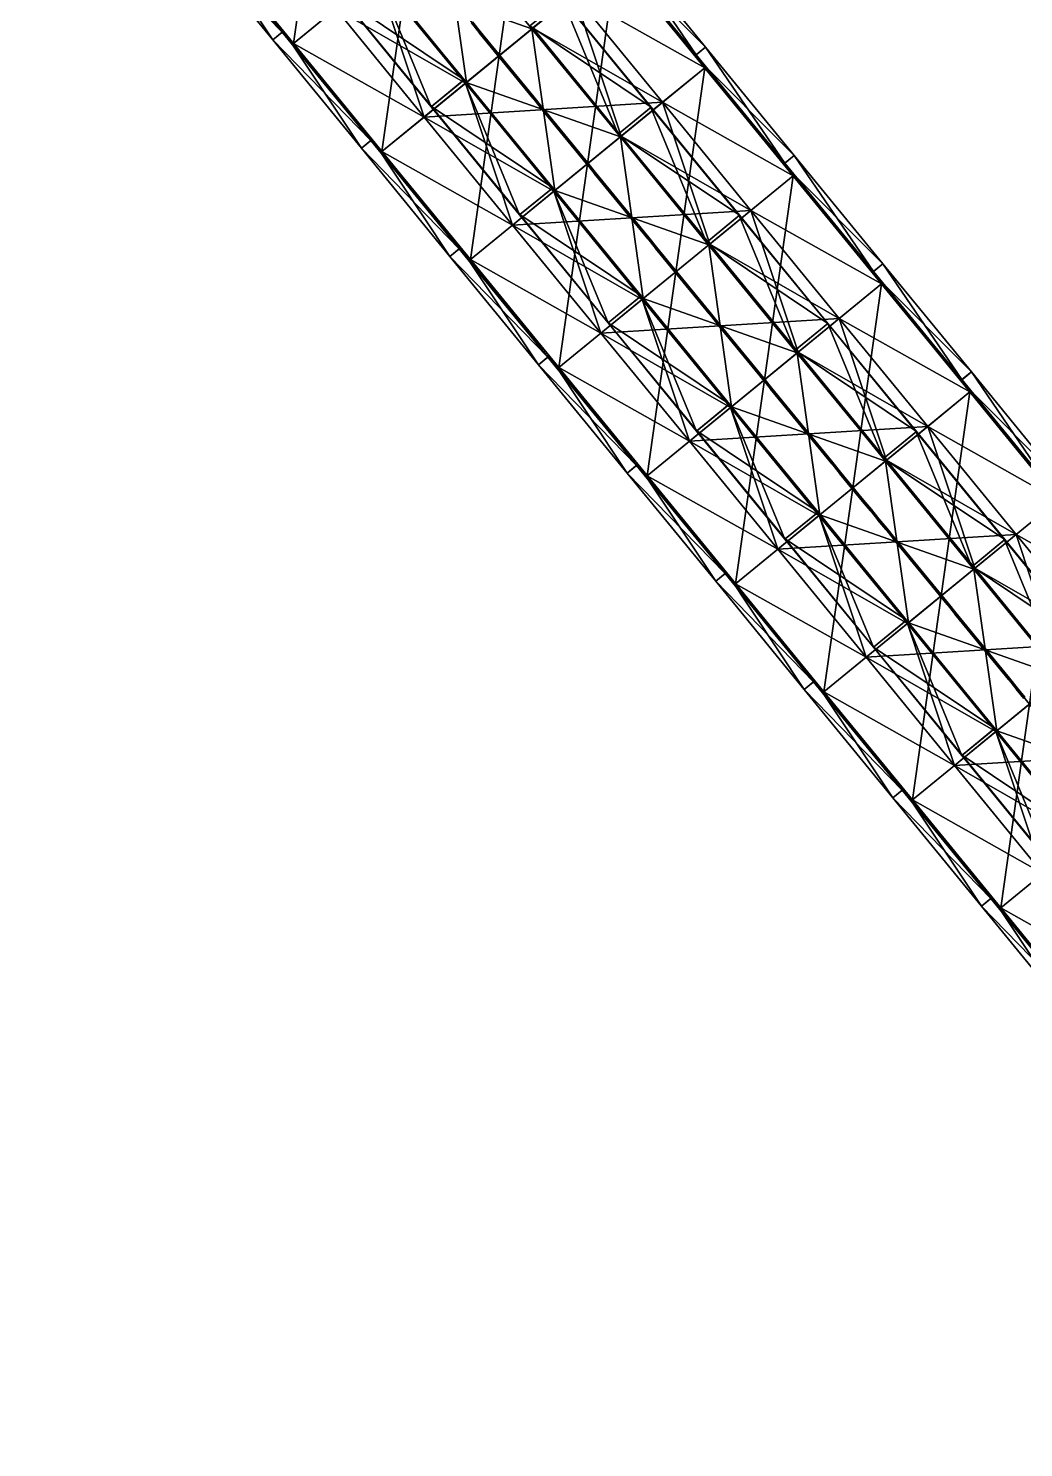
# Model space of a CAD drawing. Header units: metres. Extents: x 84843 to 90196, y 2281619 to 2289011.
# Drawn here: x 86161.8 to 86202.8, y 2288438.6 to 2288497.2 of the extents above; entities that cross this region are included whole.
import ezdxf

# ---------------------------------------------------------------- set-up
doc = ezdxf.new("R2010")
doc.units = ezdxf.units.M
doc.layers.add('Alle objekter', color=41, linetype='Continuous')
doc.layers.add('Brudetalj', color=7, linetype='Continuous', true_color=0xcacaca)
doc.layers.add('Linje - 1', color=5, linetype='Continuous', lineweight=200)

msp = doc.modelspace()

# ---------------------------------------------------------------- linework, layer by layer
at = {"layer": 'Linje - 1'}
msp.add_polyline3d([(86202.872, 2288469.566, 16.493), (86202.555, 2288469.953, 16.48), (86202.239, 2288470.34, 16.467), (86201.922, 2288470.727, 16.455), (86201.605, 2288471.114, 16.442), (86201.289, 2288471.501, 16.43), (86200.972, 2288471.888, 16.417), (86200.655, 2288472.275, 16.404), (86200.339, 2288472.662, 16.392), (86200.022, 2288473.049, 16.379), (86199.705, 2288473.436, 16.367), (86199.389, 2288473.823, 16.354), (86199.072, 2288474.21, 16.341), (86198.755, 2288474.597, 16.329), (86198.439, 2288474.984, 16.316), (86198.122, 2288475.371, 16.304), (86197.805, 2288475.757, 16.291), (86197.489, 2288476.144, 16.278), (86197.172, 2288476.531, 16.266), (86196.855, 2288476.918, 16.253), (86196.539, 2288477.305, 16.241), (86196.222, 2288477.692, 16.228), (86195.905, 2288478.079, 16.215), (86195.589, 2288478.466, 16.203), (86195.272, 2288478.853, 16.19), (86194.955, 2288479.24, 16.178), (86194.639, 2288479.627, 16.165), (86194.322, 2288480.014, 16.152), (86194.005, 2288480.401, 16.14), (86193.689, 2288480.788, 16.127), (86193.372, 2288481.175, 16.115), (86193.055, 2288481.562, 16.102), (86192.739, 2288481.949, 16.089), (86192.422, 2288482.335, 16.077), (86192.105, 2288482.722, 16.064), (86191.789, 2288483.109, 16.052), (86191.472, 2288483.496, 16.039), (86191.155, 2288483.883, 16.026), (86190.839, 2288484.27, 16.014), (86190.522, 2288484.657, 16.001), (86190.205, 2288485.044, 15.989), (86189.889, 2288485.431, 15.976), (86189.572, 2288485.818, 15.963), (86189.255, 2288486.205, 15.951), (86188.939, 2288486.592, 15.938), (86188.622, 2288486.979, 15.926), (86188.305, 2288487.366, 15.913), (86187.989, 2288487.753, 15.9), (86187.672, 2288488.14, 15.888), (86187.355, 2288488.527, 15.875), (86187.039, 2288488.914, 15.863), (86186.722, 2288489.3, 15.85), (86186.405, 2288489.687, 15.837), (86186.089, 2288490.074, 15.825), (86185.772, 2288490.461, 15.812), (86185.455, 2288490.848, 15.8), (86185.139, 2288491.235, 15.787), (86184.822, 2288491.622, 15.774), (86184.505, 2288492.009, 15.762), (86184.189, 2288492.396, 15.749), (86183.872, 2288492.783, 15.737), (86183.555, 2288493.17, 15.724), (86183.239, 2288493.557, 15.711), (86182.922, 2288493.944, 15.699), (86182.605, 2288494.331, 15.686), (86182.289, 2288494.718, 15.674), (86181.972, 2288495.105, 15.661), (86181.655, 2288495.492, 15.648), (86181.339, 2288495.878, 15.636), (86181.022, 2288496.265, 15.623), (86180.705, 2288496.652, 15.611), (86180.389, 2288497.039, 15.598), (86180.072, 2288497.426, 15.585)], dxfattribs=at)

# ---------------------------------------------------------------- meshes
at = {"layer": 'Alle objekter'}
mesh = msp.add_polyface(dxfattribs=at)
corners = [(86179.831, 2288494.957, 10.56), (86176.182, 2288499.417, 10.415), (86176.182, 2288499.416, 10.385), (86179.832, 2288494.957, 10.53), (86178.89, 2288501.634, 10.415), (86178.891, 2288501.633, 10.385), (86182.54, 2288497.174, 10.56), (86182.54, 2288497.173, 10.53)]
mesh.append_faces([[corners[k] for k in face] for face in [(0, 1, 2), (0, 2, 3), (1, 4, 5), (1, 5, 2), (4, 6, 7), (4, 7, 5), (6, 0, 3), (6, 3, 7), (5, 7, 3), (5, 3, 2), (6, 4, 1), (6, 1, 0)]])
mesh = msp.add_polyface(dxfattribs=at)
corners = [(86178.09, 2288493.532, 15.03), (86174.44, 2288497.992, 14.885), (86174.441, 2288497.991, 14.86), (86178.091, 2288493.532, 15.005), (86176.143, 2288499.385, 14.885), (86176.143, 2288499.385, 14.86), (86179.793, 2288494.926, 15.03), (86179.793, 2288494.925, 15.005)]
mesh.append_faces([[corners[k] for k in face] for face in [(0, 1, 2), (0, 2, 3), (1, 4, 5), (1, 5, 2), (4, 6, 7), (4, 7, 5), (6, 0, 3), (6, 3, 7), (5, 7, 3), (5, 3, 2), (6, 4, 1), (6, 1, 0)]])
mesh = msp.add_polyface(dxfattribs=at)
corners = [(86178.392, 2288493.965, 15.017), (86174.74, 2288498.427, 14.871), (86174.729, 2288498.417, 14.865), (86178.38, 2288493.955, 15.011), (86176.095, 2288499.535, 10.399), (86176.083, 2288499.525, 10.393), (86179.746, 2288495.073, 10.544), (86179.735, 2288495.064, 10.538)]
mesh.append_faces([[corners[k] for k in face] for face in [(0, 1, 2), (0, 2, 3), (1, 4, 5), (1, 5, 2), (4, 6, 7), (4, 7, 5), (6, 0, 3), (6, 3, 7), (5, 7, 3), (5, 3, 2), (6, 4, 1), (6, 1, 0)]])
mesh = msp.add_polyface(dxfattribs=at)
corners = [(86187.931, 2288494.139, 15.175), (86186.228, 2288492.746, 15.175), (86186.229, 2288492.745, 15.15), (86187.931, 2288494.139, 15.15), (86182.579, 2288497.206, 15.03), (86182.579, 2288497.205, 15.005), (86184.281, 2288498.599, 15.03), (86184.282, 2288498.598, 15.005)]
mesh.append_faces([[corners[k] for k in face] for face in [(0, 1, 2), (0, 2, 3), (1, 4, 5), (1, 5, 2), (4, 6, 7), (4, 7, 5), (6, 0, 3), (6, 3, 7), (5, 7, 3), (5, 3, 2), (6, 4, 1), (6, 1, 0)]])
mesh = msp.add_polyface(dxfattribs=at)
corners = [(86187.449, 2288493.927, 15.162), (86186.094, 2288492.819, 10.689), (86186.106, 2288492.828, 10.684), (86187.46, 2288493.936, 15.156), (86182.443, 2288497.28, 10.544), (86182.455, 2288497.29, 10.538), (86183.797, 2288498.389, 15.017), (86183.809, 2288498.398, 15.011)]
mesh.append_faces([[corners[k] for k in face] for face in [(0, 1, 2), (0, 2, 3), (1, 4, 5), (1, 5, 2), (4, 6, 7), (4, 7, 5), (6, 0, 3), (6, 3, 7), (5, 7, 3), (5, 3, 2), (6, 4, 1), (6, 1, 0)]])
mesh = msp.add_polyface(dxfattribs=at)
corners = [(86183.481, 2288490.498, 10.705), (86179.831, 2288494.957, 10.56), (86179.832, 2288494.957, 10.53), (86183.481, 2288490.497, 10.675), (86182.54, 2288497.174, 10.56), (86182.54, 2288497.173, 10.53), (86186.19, 2288492.714, 10.705), (86186.19, 2288492.714, 10.675)]
mesh.append_faces([[corners[k] for k in face] for face in [(0, 1, 2), (0, 2, 3), (1, 4, 5), (1, 5, 2), (4, 6, 7), (4, 7, 5), (6, 0, 3), (6, 3, 7), (5, 7, 3), (5, 3, 2), (6, 4, 1), (6, 1, 0)]])
mesh = msp.add_polyface(dxfattribs=at)
corners = [(86181.74, 2288489.073, 15.175), (86178.09, 2288493.532, 15.03), (86178.091, 2288493.532, 15.005), (86181.74, 2288489.072, 15.15), (86179.793, 2288494.926, 15.03), (86179.793, 2288494.925, 15.005), (86183.442, 2288490.466, 15.175), (86183.443, 2288490.465, 15.15)]
mesh.append_faces([[corners[k] for k in face] for face in [(0, 1, 2), (0, 2, 3), (1, 4, 5), (1, 5, 2), (4, 6, 7), (4, 7, 5), (6, 0, 3), (6, 3, 7), (5, 7, 3), (5, 3, 2), (6, 4, 1), (6, 1, 0)]])
mesh = msp.add_polyface(dxfattribs=at)
corners = [(86182.043, 2288489.503, 15.162), (86178.392, 2288493.965, 15.017), (86178.38, 2288493.955, 15.011), (86182.032, 2288489.494, 15.156), (86179.746, 2288495.073, 10.544), (86179.735, 2288495.064, 10.538), (86183.397, 2288490.612, 10.689), (86183.386, 2288490.602, 10.684)]
mesh.append_faces([[corners[k] for k in face] for face in [(0, 1, 2), (0, 2, 3), (1, 4, 5), (1, 5, 2), (4, 6, 7), (4, 7, 5), (6, 0, 3), (6, 3, 7), (5, 7, 3), (5, 3, 2), (6, 4, 1), (6, 1, 0)]])
mesh = msp.add_polyface(dxfattribs=at)
corners = [(86191.1, 2288489.465, 15.307), (86189.746, 2288488.357, 10.835), (86189.757, 2288488.366, 10.829), (86191.112, 2288489.475, 15.301), (86186.094, 2288492.819, 10.689), (86186.106, 2288492.828, 10.684), (86187.449, 2288493.927, 15.162), (86187.46, 2288493.936, 15.156)]
mesh.append_faces([[corners[k] for k in face] for face in [(0, 1, 2), (0, 2, 3), (1, 4, 5), (1, 5, 2), (4, 6, 7), (4, 7, 5), (6, 0, 3), (6, 3, 7), (5, 7, 3), (5, 3, 2), (6, 4, 1), (6, 1, 0)]])
mesh = msp.add_polyface(dxfattribs=at)
corners = [(86191.58, 2288489.68, 15.32), (86189.878, 2288488.286, 15.32), (86189.878, 2288488.286, 15.295), (86191.581, 2288489.679, 15.295), (86186.228, 2288492.746, 15.175), (86186.229, 2288492.745, 15.15), (86187.931, 2288494.139, 15.175), (86187.931, 2288494.139, 15.15)]
mesh.append_faces([[corners[k] for k in face] for face in [(0, 1, 2), (0, 2, 3), (1, 4, 5), (1, 5, 2), (4, 6, 7), (4, 7, 5), (6, 0, 3), (6, 3, 7), (5, 7, 3), (5, 3, 2), (6, 4, 1), (6, 1, 0)]])
mesh = msp.add_polyface(dxfattribs=at)
corners = [(86187.131, 2288486.038, 10.85), (86183.481, 2288490.498, 10.705), (86183.481, 2288490.497, 10.675), (86187.131, 2288486.037, 10.82), (86186.19, 2288492.714, 10.705), (86186.19, 2288492.714, 10.675), (86189.839, 2288488.255, 10.85), (86189.84, 2288488.254, 10.82)]
mesh.append_faces([[corners[k] for k in face] for face in [(0, 1, 2), (0, 2, 3), (1, 4, 5), (1, 5, 2), (4, 6, 7), (4, 7, 5), (6, 0, 3), (6, 3, 7), (5, 7, 3), (5, 3, 2), (6, 4, 1), (6, 1, 0)]])
mesh = msp.add_polyface(dxfattribs=at)
corners = [(86185.389, 2288484.613, 15.32), (86181.74, 2288489.073, 15.175), (86181.74, 2288489.072, 15.15), (86185.39, 2288484.613, 15.295), (86183.442, 2288490.466, 15.175), (86183.443, 2288490.465, 15.15), (86187.092, 2288486.006, 15.32), (86187.092, 2288486.006, 15.295)]
mesh.append_faces([[corners[k] for k in face] for face in [(0, 1, 2), (0, 2, 3), (1, 4, 5), (1, 5, 2), (4, 6, 7), (4, 7, 5), (6, 0, 3), (6, 3, 7), (5, 7, 3), (5, 3, 2), (6, 4, 1), (6, 1, 0)]])
mesh = msp.add_polyface(dxfattribs=at)
corners = [(86185.694, 2288485.042, 15.307), (86182.043, 2288489.503, 15.162), (86182.032, 2288489.494, 15.156), (86185.683, 2288485.032, 15.301), (86183.397, 2288490.612, 10.689), (86183.386, 2288490.602, 10.684), (86187.049, 2288486.15, 10.835), (86187.037, 2288486.14, 10.829)]
mesh.append_faces([[corners[k] for k in face] for face in [(0, 1, 2), (0, 2, 3), (1, 4, 5), (1, 5, 2), (4, 6, 7), (4, 7, 5), (6, 0, 3), (6, 3, 7), (5, 7, 3), (5, 3, 2), (6, 4, 1), (6, 1, 0)]])
mesh = msp.add_polyface(dxfattribs=at)
corners = [(86195.23, 2288485.22, 15.465), (86193.528, 2288483.827, 15.465), (86193.528, 2288483.826, 15.44), (86195.231, 2288485.219, 15.44), (86189.878, 2288488.286, 15.32), (86189.878, 2288488.286, 15.295), (86191.58, 2288489.68, 15.32), (86191.581, 2288489.679, 15.295)]
mesh.append_faces([[corners[k] for k in face] for face in [(0, 1, 2), (0, 2, 3), (1, 4, 5), (1, 5, 2), (4, 6, 7), (4, 7, 5), (6, 0, 3), (6, 3, 7), (5, 7, 3), (5, 3, 2), (6, 4, 1), (6, 1, 0)]])
mesh = msp.add_polyface(dxfattribs=at)
corners = [(86194.751, 2288485.004, 15.452), (86193.397, 2288483.895, 10.98), (86193.409, 2288483.905, 10.974), (86194.763, 2288485.013, 15.447), (86189.746, 2288488.357, 10.835), (86189.757, 2288488.366, 10.829), (86191.1, 2288489.465, 15.307), (86191.112, 2288489.475, 15.301)]
mesh.append_faces([[corners[k] for k in face] for face in [(0, 1, 2), (0, 2, 3), (1, 4, 5), (1, 5, 2), (4, 6, 7), (4, 7, 5), (6, 0, 3), (6, 3, 7), (5, 7, 3), (5, 3, 2), (6, 4, 1), (6, 1, 0)]])
mesh = msp.add_polyface(dxfattribs=at)
corners = [(86190.78, 2288481.578, 10.995), (86187.131, 2288486.038, 10.85), (86187.131, 2288486.037, 10.82), (86190.781, 2288481.578, 10.965), (86189.839, 2288488.255, 10.85), (86189.84, 2288488.254, 10.82), (86193.489, 2288483.795, 10.995), (86193.489, 2288483.794, 10.965)]
mesh.append_faces([[corners[k] for k in face] for face in [(0, 1, 2), (0, 2, 3), (1, 4, 5), (1, 5, 2), (4, 6, 7), (4, 7, 5), (6, 0, 3), (6, 3, 7), (5, 7, 3), (5, 3, 2), (6, 4, 1), (6, 1, 0)]])
mesh = msp.add_polyface(dxfattribs=at)
corners = [(86189.346, 2288480.58, 15.452), (86185.694, 2288485.042, 15.307), (86185.683, 2288485.032, 15.301), (86189.334, 2288480.57, 15.447), (86187.049, 2288486.15, 10.835), (86187.037, 2288486.14, 10.829), (86190.7, 2288481.688, 10.98), (86190.689, 2288481.679, 10.974)]
mesh.append_faces([[corners[k] for k in face] for face in [(0, 1, 2), (0, 2, 3), (1, 4, 5), (1, 5, 2), (4, 6, 7), (4, 7, 5), (6, 0, 3), (6, 3, 7), (5, 7, 3), (5, 3, 2), (6, 4, 1), (6, 1, 0)]])
mesh = msp.add_polyface(dxfattribs=at)
corners = [(86189.039, 2288480.153, 15.465), (86185.389, 2288484.613, 15.32), (86185.39, 2288484.613, 15.295), (86189.039, 2288480.153, 15.44), (86187.092, 2288486.006, 15.32), (86187.092, 2288486.006, 15.295), (86190.742, 2288481.547, 15.465), (86190.742, 2288481.546, 15.44)]
mesh.append_faces([[corners[k] for k in face] for face in [(0, 1, 2), (0, 2, 3), (1, 4, 5), (1, 5, 2), (4, 6, 7), (4, 7, 5), (6, 0, 3), (6, 3, 7), (5, 7, 3), (5, 3, 2), (6, 4, 1), (6, 1, 0)]])
mesh = msp.add_polyface(dxfattribs=at)
corners = [(86198.403, 2288480.542, 15.598), (86197.048, 2288479.434, 11.125), (86197.06, 2288479.443, 11.119), (86198.414, 2288480.551, 15.592), (86193.397, 2288483.895, 10.98), (86193.409, 2288483.905, 10.974), (86194.751, 2288485.004, 15.452), (86194.763, 2288485.013, 15.447)]
mesh.append_faces([[corners[k] for k in face] for face in [(0, 1, 2), (0, 2, 3), (1, 4, 5), (1, 5, 2), (4, 6, 7), (4, 7, 5), (6, 0, 3), (6, 3, 7), (5, 7, 3), (5, 3, 2), (6, 4, 1), (6, 1, 0)]])
mesh = msp.add_polyface(dxfattribs=at)
corners = [(86198.88, 2288480.76, 15.611), (86197.177, 2288479.367, 15.611), (86197.178, 2288479.367, 15.586), (86198.88, 2288480.76, 15.586), (86193.528, 2288483.827, 15.465), (86193.528, 2288483.826, 15.44), (86195.23, 2288485.22, 15.465), (86195.231, 2288485.219, 15.44)]
mesh.append_faces([[corners[k] for k in face] for face in [(0, 1, 2), (0, 2, 3), (1, 4, 5), (1, 5, 2), (4, 6, 7), (4, 7, 5), (6, 0, 3), (6, 3, 7), (5, 7, 3), (5, 3, 2), (6, 4, 1), (6, 1, 0)]])
mesh = msp.add_polyface(dxfattribs=at)
corners = [(86194.43, 2288477.119, 11.141), (86190.78, 2288481.578, 10.995), (86190.781, 2288481.578, 10.965), (86194.43, 2288477.118, 11.111), (86193.489, 2288483.795, 10.995), (86193.489, 2288483.794, 10.965), (86197.139, 2288479.335, 11.141), (86197.139, 2288479.335, 11.111)]
mesh.append_faces([[corners[k] for k in face] for face in [(0, 1, 2), (0, 2, 3), (1, 4, 5), (1, 5, 2), (4, 6, 7), (4, 7, 5), (6, 0, 3), (6, 3, 7), (5, 7, 3), (5, 3, 2), (6, 4, 1), (6, 1, 0)]])
mesh = msp.add_polyface(dxfattribs=at)
corners = [(86192.689, 2288475.694, 15.611), (86189.039, 2288480.153, 15.465), (86189.039, 2288480.153, 15.44), (86192.689, 2288475.693, 15.586), (86190.742, 2288481.547, 15.465), (86190.742, 2288481.546, 15.44), (86194.391, 2288477.087, 15.611), (86194.392, 2288477.087, 15.586)]
mesh.append_faces([[corners[k] for k in face] for face in [(0, 1, 2), (0, 2, 3), (1, 4, 5), (1, 5, 2), (4, 6, 7), (4, 7, 5), (6, 0, 3), (6, 3, 7), (5, 7, 3), (5, 3, 2), (6, 4, 1), (6, 1, 0)]])
mesh = msp.add_polyface(dxfattribs=at)
corners = [(86192.997, 2288476.118, 15.598), (86189.346, 2288480.58, 15.452), (86189.334, 2288480.57, 15.447), (86192.986, 2288476.109, 15.592), (86190.7, 2288481.688, 10.98), (86190.689, 2288481.679, 10.974), (86194.351, 2288477.226, 11.125), (86194.34, 2288477.217, 11.119)]
mesh.append_faces([[corners[k] for k in face] for face in [(0, 1, 2), (0, 2, 3), (1, 4, 5), (1, 5, 2), (4, 6, 7), (4, 7, 5), (6, 0, 3), (6, 3, 7), (5, 7, 3), (5, 3, 2), (6, 4, 1), (6, 1, 0)]])
mesh = msp.add_polyface(dxfattribs=at)
corners = [(86202.054, 2288476.08, 15.743), (86200.7, 2288474.972, 11.271), (86200.711, 2288474.981, 11.265), (86202.066, 2288476.09, 15.737), (86197.048, 2288479.434, 11.125), (86197.06, 2288479.443, 11.119), (86198.403, 2288480.542, 15.598), (86198.414, 2288480.551, 15.592)]
mesh.append_faces([[corners[k] for k in face] for face in [(0, 1, 2), (0, 2, 3), (1, 4, 5), (1, 5, 2), (4, 6, 7), (4, 7, 5), (6, 0, 3), (6, 3, 7), (5, 7, 3), (5, 3, 2), (6, 4, 1), (6, 1, 0)]])
mesh = msp.add_polyface(dxfattribs=at)
corners = [(86202.529, 2288476.301, 15.756), (86200.827, 2288474.907, 15.756), (86200.827, 2288474.907, 15.731), (86202.53, 2288476.3, 15.731), (86197.177, 2288479.367, 15.611), (86197.178, 2288479.367, 15.586), (86198.88, 2288480.76, 15.611), (86198.88, 2288480.76, 15.586)]
mesh.append_faces([[corners[k] for k in face] for face in [(0, 1, 2), (0, 2, 3), (1, 4, 5), (1, 5, 2), (4, 6, 7), (4, 7, 5), (6, 0, 3), (6, 3, 7), (5, 7, 3), (5, 3, 2), (6, 4, 1), (6, 1, 0)]])
mesh = msp.add_polyface(dxfattribs=at)
corners = [(86198.08, 2288472.659, 11.286), (86194.43, 2288477.119, 11.141), (86194.43, 2288477.118, 11.111), (86198.08, 2288472.659, 11.256), (86197.139, 2288479.335, 11.141), (86197.139, 2288479.335, 11.111), (86200.788, 2288474.876, 11.286), (86200.789, 2288474.875, 11.256)]
mesh.append_faces([[corners[k] for k in face] for face in [(0, 1, 2), (0, 2, 3), (1, 4, 5), (1, 5, 2), (4, 6, 7), (4, 7, 5), (6, 0, 3), (6, 3, 7), (5, 7, 3), (5, 3, 2), (6, 4, 1), (6, 1, 0)]])
mesh = msp.add_polyface(dxfattribs=at)
corners = [(86196.338, 2288471.234, 15.756), (86192.689, 2288475.694, 15.611), (86192.689, 2288475.693, 15.586), (86196.339, 2288471.234, 15.731), (86194.391, 2288477.087, 15.611), (86194.392, 2288477.087, 15.586), (86198.041, 2288472.627, 15.756), (86198.041, 2288472.627, 15.731)]
mesh.append_faces([[corners[k] for k in face] for face in [(0, 1, 2), (0, 2, 3), (1, 4, 5), (1, 5, 2), (4, 6, 7), (4, 7, 5), (6, 0, 3), (6, 3, 7), (5, 7, 3), (5, 3, 2), (6, 4, 1), (6, 1, 0)]])
mesh = msp.add_polyface(dxfattribs=at)
corners = [(86196.648, 2288471.656, 15.743), (86192.997, 2288476.118, 15.598), (86192.986, 2288476.109, 15.592), (86196.637, 2288471.647, 15.737), (86194.351, 2288477.226, 11.125), (86194.34, 2288477.217, 11.119), (86198.003, 2288472.765, 11.271), (86197.991, 2288472.755, 11.265)]
mesh.append_faces([[corners[k] for k in face] for face in [(0, 1, 2), (0, 2, 3), (1, 4, 5), (1, 5, 2), (4, 6, 7), (4, 7, 5), (6, 0, 3), (6, 3, 7), (5, 7, 3), (5, 3, 2), (6, 4, 1), (6, 1, 0)]])
mesh = msp.add_polyface(dxfattribs=at)
corners = [(86206.179, 2288471.841, 15.901), (86204.477, 2288470.448, 15.901), (86204.477, 2288470.447, 15.876), (86206.179, 2288471.841, 15.876), (86200.827, 2288474.907, 15.756), (86200.827, 2288474.907, 15.731), (86202.529, 2288476.301, 15.756), (86202.53, 2288476.3, 15.731)]
mesh.append_faces([[corners[k] for k in face] for face in [(0, 1, 2), (0, 2, 3), (1, 4, 5), (1, 5, 2), (4, 6, 7), (4, 7, 5), (6, 0, 3), (6, 3, 7), (5, 7, 3), (5, 3, 2), (6, 4, 1), (6, 1, 0)]])
mesh = msp.add_polyface(dxfattribs=at)
corners = [(86205.705, 2288471.619, 15.888), (86204.351, 2288470.51, 11.416), (86204.363, 2288470.52, 11.41), (86205.717, 2288471.628, 15.882), (86200.7, 2288474.972, 11.271), (86200.711, 2288474.981, 11.265), (86202.054, 2288476.08, 15.743), (86202.066, 2288476.09, 15.737)]
mesh.append_faces([[corners[k] for k in face] for face in [(0, 1, 2), (0, 2, 3), (1, 4, 5), (1, 5, 2), (4, 6, 7), (4, 7, 5), (6, 0, 3), (6, 3, 7), (5, 7, 3), (5, 3, 2), (6, 4, 1), (6, 1, 0)]])
mesh = msp.add_polyface(dxfattribs=at)
corners = [(86201.729, 2288468.199, 11.431), (86198.08, 2288472.659, 11.286), (86198.08, 2288472.659, 11.256), (86201.73, 2288468.199, 11.401), (86200.788, 2288474.876, 11.286), (86200.789, 2288474.875, 11.256), (86204.438, 2288470.416, 11.431), (86204.438, 2288470.416, 11.401)]
mesh.append_faces([[corners[k] for k in face] for face in [(0, 1, 2), (0, 2, 3), (1, 4, 5), (1, 5, 2), (4, 6, 7), (4, 7, 5), (6, 0, 3), (6, 3, 7), (5, 7, 3), (5, 3, 2), (6, 4, 1), (6, 1, 0)]])
mesh = msp.add_polyface(dxfattribs=at)
corners = [(86200.3, 2288467.195, 15.888), (86196.648, 2288471.656, 15.743), (86196.637, 2288471.647, 15.737), (86200.288, 2288467.185, 15.882), (86198.003, 2288472.765, 11.271), (86197.991, 2288472.755, 11.265), (86201.654, 2288468.303, 11.416), (86201.643, 2288468.293, 11.41)]
mesh.append_faces([[corners[k] for k in face] for face in [(0, 1, 2), (0, 2, 3), (1, 4, 5), (1, 5, 2), (4, 6, 7), (4, 7, 5), (6, 0, 3), (6, 3, 7), (5, 7, 3), (5, 3, 2), (6, 4, 1), (6, 1, 0)]])
mesh = msp.add_polyface(dxfattribs=at)
corners = [(86199.988, 2288466.774, 15.901), (86196.338, 2288471.234, 15.756), (86196.339, 2288471.234, 15.731), (86199.988, 2288466.774, 15.876), (86198.041, 2288472.627, 15.756), (86198.041, 2288472.627, 15.731), (86201.691, 2288468.168, 15.901), (86201.691, 2288468.167, 15.876)]
mesh.append_faces([[corners[k] for k in face] for face in [(0, 1, 2), (0, 2, 3), (1, 4, 5), (1, 5, 2), (4, 6, 7), (4, 7, 5), (6, 0, 3), (6, 3, 7), (5, 7, 3), (5, 3, 2), (6, 4, 1), (6, 1, 0)]])
mesh = msp.add_polyface(dxfattribs=at)
corners = [(86205.379, 2288463.74, 11.576), (86201.729, 2288468.199, 11.431), (86201.73, 2288468.199, 11.401), (86205.379, 2288463.739, 11.546), (86204.438, 2288470.416, 11.431), (86204.438, 2288470.416, 11.401), (86208.087, 2288465.956, 11.576), (86208.088, 2288465.956, 11.546)]
mesh.append_faces([[corners[k] for k in face] for face in [(0, 1, 2), (0, 2, 3), (1, 4, 5), (1, 5, 2), (4, 6, 7), (4, 7, 5), (6, 0, 3), (6, 3, 7), (5, 7, 3), (5, 3, 2), (6, 4, 1), (6, 1, 0)]])
mesh = msp.add_polyface(dxfattribs=at)
corners = [(86203.638, 2288462.315, 16.046), (86199.988, 2288466.774, 15.901), (86199.988, 2288466.774, 15.876), (86203.638, 2288462.314, 16.021), (86201.691, 2288468.168, 15.901), (86201.691, 2288468.167, 15.876), (86205.34, 2288463.708, 16.046), (86205.341, 2288463.708, 16.021)]
mesh.append_faces([[corners[k] for k in face] for face in [(0, 1, 2), (0, 2, 3), (1, 4, 5), (1, 5, 2), (4, 6, 7), (4, 7, 5), (6, 0, 3), (6, 3, 7), (5, 7, 3), (5, 3, 2), (6, 4, 1), (6, 1, 0)]])
mesh = msp.add_polyface(dxfattribs=at)
corners = [(86203.951, 2288462.733, 16.034), (86200.3, 2288467.195, 15.888), (86200.288, 2288467.185, 15.882), (86203.94, 2288462.723, 16.028), (86201.654, 2288468.303, 11.416), (86201.643, 2288468.293, 11.41), (86205.305, 2288463.841, 11.561), (86205.294, 2288463.832, 11.555)]
mesh.append_faces([[corners[k] for k in face] for face in [(0, 1, 2), (0, 2, 3), (1, 4, 5), (1, 5, 2), (4, 6, 7), (4, 7, 5), (6, 0, 3), (6, 3, 7), (5, 7, 3), (5, 3, 2), (6, 4, 1), (6, 1, 0)]])
at = {"layer": 'Brudetalj'}
mesh = msp.add_polyface(dxfattribs=at)
corners = [(86178.298, 2288509.463, 15.065), (86178.298, 2288509.463, 15.245), (86174.64, 2288513.932, 15.099), (86178.352, 2288509.507, 15.315), (86174.695, 2288513.976, 15.169), (86178.739, 2288509.824, 15.335), (86175.082, 2288514.293, 15.189), (86178.739, 2288509.824, 14.665), (86175.082, 2288514.293, 14.519), (86178.298, 2288509.463, 14.715), (86174.64, 2288513.932, 14.569), (86174.64, 2288513.932, 14.919), (86181.955, 2288504.994, 15.21), (86181.955, 2288504.994, 15.39), (86182.009, 2288505.038, 15.46), (86182.396, 2288505.355, 15.48), (86182.396, 2288505.355, 14.81), (86181.955, 2288504.994, 14.86), (86185.612, 2288500.525, 15.356), (86185.612, 2288500.525, 15.536), (86185.666, 2288500.569, 15.606), (86186.053, 2288500.886, 15.626), (86186.053, 2288500.886, 14.956), (86185.612, 2288500.525, 15.006), (86189.269, 2288496.056, 15.502), (86189.269, 2288496.056, 15.682), (86189.324, 2288496.101, 15.752), (86189.711, 2288496.417, 15.772), (86189.711, 2288496.417, 15.102), (86189.269, 2288496.056, 15.152), (86192.927, 2288491.587, 15.647), (86192.927, 2288491.587, 15.827), (86192.981, 2288491.632, 15.897), (86193.368, 2288491.948, 15.917), (86193.368, 2288491.948, 15.247), (86192.927, 2288491.587, 15.297), (86196.638, 2288487.163, 16.043), (86197.025, 2288487.479, 16.063), (86197.025, 2288487.479, 15.393)]
mesh.append_faces([[corners[k] for k in face] for face in [(0, 1, 2), (1, 3, 4), (3, 5, 6), (5, 7, 8), (7, 9, 10), (9, 0, 11), (12, 13, 1), (12, 1, 0), (13, 14, 3), (13, 3, 1), (14, 15, 5), (14, 5, 3), (15, 16, 7), (15, 7, 5), (16, 17, 9), (16, 9, 7), (17, 12, 0), (17, 0, 9), (18, 19, 13), (18, 13, 12), (19, 20, 14), (19, 14, 13), (20, 21, 15), (20, 15, 14), (21, 22, 16), (21, 16, 15), (22, 23, 17), (22, 17, 16), (23, 18, 12), (23, 12, 17), (24, 25, 19), (24, 19, 18), (25, 26, 20), (25, 20, 19), (26, 27, 21), (26, 21, 20), (27, 28, 22), (27, 22, 21), (28, 29, 23), (28, 23, 22), (29, 24, 18), (29, 18, 23), (30, 31, 25), (30, 25, 24), (31, 32, 26), (31, 26, 25), (32, 33, 27), (32, 27, 26), (33, 34, 28), (33, 28, 27), (34, 35, 29), (34, 29, 28), (35, 30, 24), (35, 24, 29), (36, 33, 32), (37, 34, 33), (38, 35, 34)]])
mesh = msp.add_polyface(dxfattribs=at)
corners = [(86165.4, 2288505.486, 14.637), (86165.4, 2288505.486, 14.937), (86161.75, 2288509.946, 14.791), (86176.982, 2288507.518, 14.739), (86170.791, 2288502.451, 14.739), (86167.141, 2288506.911, 14.594), (86169.05, 2288501.026, 14.782), (86169.05, 2288501.026, 15.082), (86173.887, 2288504.985, 15.239), (86170.237, 2288509.444, 15.094), (86177.536, 2288500.525, 15.385), (86182.373, 2288504.483, 15.227), (86178.723, 2288508.943, 15.082), (86182.373, 2288504.483, 14.927), (86178.723, 2288508.943, 14.782), (86180.632, 2288503.058, 14.885), (86174.441, 2288497.992, 14.885), (86172.699, 2288496.567, 14.927), (86172.699, 2288496.567, 15.227), (86181.186, 2288496.065, 15.53), (86186.023, 2288500.024, 15.372), (86186.023, 2288500.024, 15.072), (86184.281, 2288498.599, 15.03), (86178.09, 2288493.532, 15.03), (86176.349, 2288492.107, 15.372), (86189.672, 2288495.564, 15.518), (86189.672, 2288495.564, 15.218)]
mesh.append_faces([[corners[k] for k in face] for face in [(0, 1, 2), (3, 4, 5), (4, 6, 0), (4, 0, 5), (6, 7, 1), (6, 1, 0), (7, 8, 9), (7, 9, 1), (10, 11, 12), (10, 12, 8), (11, 13, 14), (13, 15, 3), (13, 3, 14), (15, 16, 4), (15, 4, 3), (16, 17, 6), (16, 6, 4), (17, 18, 7), (17, 7, 6), (18, 10, 8), (18, 8, 7), (19, 20, 11), (19, 11, 10), (20, 21, 13), (20, 13, 11), (21, 22, 15), (21, 15, 13), (22, 23, 16), (22, 16, 15), (24, 10, 18), (25, 26, 21), (25, 21, 20), (26, 22, 21)]])
mesh = msp.add_polyface(dxfattribs=at)
corners = [(86164.967, 2288506.015, 15.099), (86168.624, 2288501.546, 15.245), (86168.624, 2288501.546, 15.065), (86164.913, 2288505.971, 15.169), (86168.57, 2288501.502, 15.315), (86164.526, 2288505.654, 15.189), (86168.183, 2288501.185, 15.335), (86164.526, 2288505.654, 14.519), (86168.183, 2288501.185, 14.665), (86164.967, 2288506.015, 14.569), (86168.624, 2288501.546, 14.715), (86164.967, 2288506.015, 14.919), (86172.281, 2288497.077, 15.39), (86172.281, 2288497.077, 15.21), (86172.227, 2288497.033, 15.46), (86171.84, 2288496.716, 15.48), (86171.84, 2288496.716, 14.81), (86172.281, 2288497.077, 14.86), (86175.939, 2288492.609, 15.536), (86175.939, 2288492.609, 15.356), (86175.885, 2288492.564, 15.606), (86175.498, 2288492.248, 15.626), (86175.498, 2288492.248, 14.956), (86175.939, 2288492.609, 15.006), (86179.596, 2288488.14, 15.682), (86179.596, 2288488.14, 15.502), (86179.542, 2288488.095, 15.752), (86179.155, 2288487.779, 15.772), (86179.155, 2288487.779, 15.102), (86179.596, 2288488.14, 15.152), (86183.253, 2288483.671, 15.827), (86183.253, 2288483.671, 15.647), (86183.199, 2288483.626, 15.897), (86182.812, 2288483.31, 15.917), (86182.812, 2288483.31, 15.247), (86183.253, 2288483.671, 15.297), (86186.91, 2288479.202, 15.793), (86186.91, 2288479.202, 15.973), (86186.91, 2288479.202, 15.443)]
mesh.append_faces([[corners[k] for k in face] for face in [(0, 1, 2), (3, 4, 1), (5, 6, 4), (7, 8, 6), (9, 10, 8), (11, 2, 10), (1, 12, 13), (1, 13, 2), (4, 14, 12), (4, 12, 1), (6, 15, 14), (6, 14, 4), (8, 16, 15), (8, 15, 6), (10, 17, 16), (10, 16, 8), (2, 13, 17), (2, 17, 10), (12, 18, 19), (12, 19, 13), (14, 20, 18), (14, 18, 12), (15, 21, 20), (15, 20, 14), (16, 22, 21), (16, 21, 15), (17, 23, 22), (17, 22, 16), (13, 19, 23), (13, 23, 17), (18, 24, 25), (18, 25, 19), (20, 26, 24), (20, 24, 18), (21, 27, 26), (21, 26, 20), (22, 28, 27), (22, 27, 21), (23, 29, 28), (23, 28, 22), (19, 25, 29), (19, 29, 23), (24, 30, 31), (24, 31, 25), (26, 32, 30), (26, 30, 24), (27, 33, 32), (27, 32, 26), (28, 34, 33), (28, 33, 27), (29, 35, 34), (29, 34, 28), (25, 31, 35), (25, 35, 29), (30, 36, 31), (32, 37, 30), (31, 38, 35)]])
mesh = msp.add_polyface(dxfattribs=at)
corners = [(86178.09, 2288493.532, 15.03), (86176.349, 2288492.107, 15.072), (86172.699, 2288496.567, 14.927), (86174.441, 2288497.992, 14.885), (86176.349, 2288492.107, 15.372), (86172.699, 2288496.567, 15.227), (86181.186, 2288496.065, 15.53), (86177.536, 2288500.525, 15.385), (86184.836, 2288491.606, 15.675), (86189.672, 2288495.564, 15.518), (86186.023, 2288500.024, 15.372), (86189.672, 2288495.564, 15.218), (86187.931, 2288494.139, 15.175), (86184.281, 2288498.599, 15.03), (86181.74, 2288489.072, 15.175), (86179.999, 2288487.647, 15.218), (86179.999, 2288487.647, 15.518), (86188.485, 2288487.146, 15.82), (86191.581, 2288489.679, 15.32), (86185.39, 2288484.613, 15.32), (86183.648, 2288483.188, 15.363), (86183.648, 2288483.188, 15.663), (86189.039, 2288480.153, 15.465), (86187.298, 2288478.728, 15.508), (86187.298, 2288478.728, 15.808), (86192.135, 2288482.686, 15.965), (86192.689, 2288475.693, 15.611), (86190.948, 2288474.268, 15.653)]
mesh.append_faces([[corners[k] for k in face] for face in [(0, 1, 2), (0, 2, 3), (1, 4, 5), (1, 5, 2), (4, 6, 7), (8, 9, 10), (8, 10, 6), (11, 12, 13), (12, 14, 0), (12, 0, 13), (14, 15, 1), (14, 1, 0), (15, 16, 4), (15, 4, 1), (16, 8, 6), (16, 6, 4), (17, 9, 8), (18, 19, 14), (18, 14, 12), (19, 20, 15), (19, 15, 14), (20, 21, 16), (20, 16, 15), (21, 17, 8), (21, 8, 16), (22, 23, 20), (22, 20, 19), (23, 24, 21), (23, 21, 20), (24, 25, 17), (24, 17, 21), (26, 23, 22), (27, 24, 23)]])
mesh = msp.add_polyface(dxfattribs=at)
corners = [(86188.485, 2288487.146, 15.82), (86193.322, 2288491.104, 15.663), (86189.672, 2288495.564, 15.518), (86193.322, 2288491.104, 15.363), (86189.672, 2288495.564, 15.218), (86191.581, 2288489.679, 15.32), (86187.931, 2288494.139, 15.175), (86192.135, 2288482.686, 15.965), (86196.972, 2288486.645, 15.808), (86196.972, 2288486.645, 15.508), (86195.23, 2288485.22, 15.465), (86189.039, 2288480.153, 15.465), (86185.39, 2288484.613, 15.32), (86195.784, 2288478.227, 16.111), (86200.621, 2288482.185, 15.953), (86200.621, 2288482.185, 15.653), (86198.88, 2288480.76, 15.611), (86192.689, 2288475.693, 15.611), (86190.948, 2288474.268, 15.653), (86187.298, 2288478.728, 15.508), (86190.948, 2288474.268, 15.953), (86187.298, 2288478.728, 15.808), (86199.434, 2288473.767, 16.256), (86204.271, 2288477.725, 16.098), (86204.271, 2288477.725, 15.798), (86202.53, 2288476.3, 15.756), (86207.921, 2288473.266, 16.244), (86207.921, 2288473.266, 15.944)]
mesh.append_faces([[corners[k] for k in face] for face in [(0, 1, 2), (1, 3, 4), (1, 4, 2), (3, 5, 6), (3, 6, 4), (7, 8, 1), (7, 1, 0), (8, 9, 3), (8, 3, 1), (9, 10, 5), (9, 5, 3), (10, 11, 12), (10, 12, 5), (13, 14, 8), (13, 8, 7), (14, 15, 9), (14, 9, 8), (15, 16, 10), (15, 10, 9), (16, 17, 11), (16, 11, 10), (17, 18, 19), (20, 13, 7), (20, 7, 21), (22, 23, 14), (22, 14, 13), (23, 24, 15), (23, 15, 14), (24, 25, 16), (24, 16, 15), (25, 17, 16), (26, 24, 23), (27, 25, 24)]])
mesh = msp.add_polyface(dxfattribs=at)
corners = [(86196.584, 2288487.118, 15.793), (86196.584, 2288487.118, 15.973), (86192.927, 2288491.587, 15.827), (86192.927, 2288491.587, 15.647), (86196.638, 2288487.163, 16.043), (86192.981, 2288491.632, 15.897), (86197.025, 2288487.479, 16.063), (86193.368, 2288491.948, 15.917), (86197.025, 2288487.479, 15.393), (86193.368, 2288491.948, 15.247), (86196.584, 2288487.118, 15.443), (86192.927, 2288491.587, 15.297), (86200.241, 2288482.649, 15.938), (86200.241, 2288482.649, 16.118), (86200.295, 2288482.694, 16.188), (86200.682, 2288483.01, 16.208), (86200.682, 2288483.01, 15.538), (86200.241, 2288482.649, 15.588), (86203.898, 2288478.18, 16.084), (86203.898, 2288478.18, 16.264), (86203.953, 2288478.225, 16.334), (86204.34, 2288478.542, 16.354), (86204.34, 2288478.542, 15.684), (86203.898, 2288478.18, 15.734), (86207.556, 2288473.712, 16.229), (86207.556, 2288473.712, 16.409), (86207.61, 2288473.756, 16.479), (86207.997, 2288474.073, 16.499), (86207.997, 2288474.073, 15.829), (86207.556, 2288473.712, 15.879), (86211.213, 2288469.243, 16.375), (86211.213, 2288469.243, 16.555), (86211.267, 2288469.287, 16.625), (86211.654, 2288469.604, 16.645), (86211.654, 2288469.604, 15.975), (86211.213, 2288469.243, 16.025)]
mesh.append_faces([[corners[k] for k in face] for face in [(0, 1, 2), (0, 2, 3), (1, 4, 5), (1, 5, 2), (4, 6, 7), (6, 8, 9), (8, 10, 11), (10, 0, 3), (10, 3, 11), (12, 13, 1), (12, 1, 0), (13, 14, 4), (13, 4, 1), (14, 15, 6), (14, 6, 4), (15, 16, 8), (15, 8, 6), (16, 17, 10), (16, 10, 8), (17, 12, 0), (17, 0, 10), (18, 19, 13), (18, 13, 12), (19, 20, 14), (19, 14, 13), (20, 21, 15), (20, 15, 14), (21, 22, 16), (21, 16, 15), (22, 23, 17), (22, 17, 16), (23, 18, 12), (23, 12, 17), (24, 25, 19), (24, 19, 18), (25, 26, 20), (25, 20, 19), (26, 27, 21), (26, 21, 20), (27, 28, 22), (27, 22, 21), (28, 29, 23), (28, 23, 22), (29, 24, 18), (29, 18, 23), (30, 25, 24), (31, 32, 26), (31, 26, 25), (32, 33, 27), (32, 27, 26), (33, 34, 28), (33, 28, 27), (34, 35, 29), (34, 29, 28), (35, 30, 24), (35, 24, 29)]])
mesh = msp.add_polyface(dxfattribs=at)
corners = [(86183.253, 2288483.671, 15.827), (86186.91, 2288479.202, 15.973), (86186.91, 2288479.202, 15.793), (86183.199, 2288483.626, 15.897), (86186.856, 2288479.157, 16.043), (86182.812, 2288483.31, 15.917), (86186.469, 2288478.841, 16.063), (86182.812, 2288483.31, 15.247), (86186.469, 2288478.841, 15.393), (86183.253, 2288483.671, 15.297), (86186.91, 2288479.202, 15.443), (86183.253, 2288483.671, 15.647), (86190.568, 2288474.733, 16.118), (86190.568, 2288474.733, 15.938), (86190.514, 2288474.688, 16.188), (86190.127, 2288474.372, 16.208), (86190.127, 2288474.372, 15.538), (86190.568, 2288474.733, 15.588), (86194.225, 2288470.264, 16.264), (86194.225, 2288470.264, 16.084), (86194.171, 2288470.22, 16.334), (86193.784, 2288469.903, 16.354), (86193.784, 2288469.903, 15.684), (86194.225, 2288470.264, 15.734), (86197.882, 2288465.795, 16.409), (86197.882, 2288465.795, 16.229), (86197.828, 2288465.751, 16.479), (86197.441, 2288465.434, 16.499), (86197.441, 2288465.434, 15.829), (86197.882, 2288465.795, 15.879), (86201.539, 2288461.326, 16.555), (86201.539, 2288461.326, 16.375), (86201.485, 2288461.282, 16.625), (86201.098, 2288460.965, 16.645), (86201.539, 2288461.326, 16.025), (86201.098, 2288460.965, 15.975)]
mesh.append_faces([[corners[k] for k in face] for face in [(0, 1, 2), (3, 4, 1), (5, 6, 4), (5, 4, 3), (7, 8, 6), (7, 6, 5), (9, 10, 8), (9, 8, 7), (11, 2, 10), (1, 12, 13), (1, 13, 2), (4, 14, 12), (4, 12, 1), (6, 15, 14), (6, 14, 4), (8, 16, 15), (8, 15, 6), (10, 17, 16), (10, 16, 8), (2, 13, 17), (2, 17, 10), (12, 18, 19), (12, 19, 13), (14, 20, 18), (14, 18, 12), (15, 21, 20), (15, 20, 14), (16, 22, 21), (16, 21, 15), (17, 23, 22), (17, 22, 16), (13, 19, 23), (13, 23, 17), (18, 24, 25), (18, 25, 19), (20, 26, 24), (20, 24, 18), (21, 27, 26), (21, 26, 20), (22, 28, 27), (22, 27, 21), (23, 29, 28), (23, 28, 22), (19, 25, 29), (19, 29, 23), (24, 30, 31), (24, 31, 25), (26, 32, 30), (26, 30, 24), (27, 33, 32), (27, 32, 26), (28, 33, 27), (29, 34, 35), (29, 35, 28), (25, 31, 34), (25, 34, 29)]])
mesh = msp.add_polyface(dxfattribs=at)
corners = [(86190.948, 2288474.268, 15.653), (86190.948, 2288474.268, 15.953), (86187.298, 2288478.728, 15.808), (86202.53, 2288476.3, 15.756), (86196.339, 2288471.234, 15.756), (86192.689, 2288475.693, 15.611), (86194.597, 2288469.809, 15.798), (86194.597, 2288469.809, 16.098), (86199.434, 2288473.767, 16.256), (86195.784, 2288478.227, 16.111), (86203.084, 2288469.307, 16.401), (86207.921, 2288473.266, 16.244), (86204.271, 2288477.725, 16.098), (86207.921, 2288473.266, 15.944), (86204.271, 2288477.725, 15.798), (86206.179, 2288471.841, 15.901), (86199.988, 2288466.774, 15.901), (86198.247, 2288465.349, 15.944), (86198.247, 2288465.349, 16.244), (86206.733, 2288464.848, 16.546), (86211.57, 2288468.806, 16.389), (86211.57, 2288468.806, 16.089), (86209.829, 2288467.381, 16.046), (86203.638, 2288462.315, 16.046), (86201.897, 2288460.89, 16.389), (86215.22, 2288464.346, 16.534), (86215.22, 2288464.346, 16.234)]
mesh.append_faces([[corners[k] for k in face] for face in [(0, 1, 2), (3, 4, 5), (4, 6, 0), (4, 0, 5), (6, 7, 1), (6, 1, 0), (7, 8, 9), (7, 9, 1), (10, 11, 12), (10, 12, 8), (11, 13, 14), (13, 15, 3), (15, 16, 4), (15, 4, 3), (16, 17, 6), (16, 6, 4), (17, 18, 7), (17, 7, 6), (18, 10, 8), (18, 8, 7), (19, 20, 11), (19, 11, 10), (20, 21, 13), (20, 13, 11), (21, 22, 15), (21, 15, 13), (22, 23, 16), (22, 16, 15), (24, 19, 10), (24, 10, 18), (25, 26, 21), (25, 21, 20), (26, 22, 21)]])
mesh = msp.add_polyface(dxfattribs=at)
corners = [(86203.638, 2288462.315, 16.046), (86201.897, 2288460.89, 16.089), (86198.247, 2288465.349, 15.944), (86199.988, 2288466.774, 15.901), (86201.897, 2288460.89, 16.389), (86198.247, 2288465.349, 16.244), (86210.383, 2288460.388, 16.692), (86215.22, 2288464.346, 16.534), (86211.57, 2288468.806, 16.389), (86206.733, 2288464.848, 16.546), (86215.22, 2288464.346, 16.234), (86213.479, 2288462.922, 16.192), (86209.829, 2288467.381, 16.046), (86207.288, 2288457.855, 16.192), (86205.546, 2288456.43, 16.234), (86205.546, 2288456.43, 16.534), (86214.033, 2288455.929, 16.837), (86218.869, 2288459.887, 16.679), (86218.869, 2288459.887, 16.379), (86217.128, 2288458.462, 16.337), (86210.937, 2288453.395, 16.337), (86209.196, 2288451.97, 16.679), (86217.682, 2288451.469, 16.982), (86222.519, 2288455.427, 16.825), (86222.519, 2288455.427, 16.525), (86220.778, 2288454.002, 16.482)]
mesh.append_faces([[corners[k] for k in face] for face in [(0, 1, 2), (0, 2, 3), (1, 4, 5), (1, 5, 2), (6, 7, 8), (6, 8, 9), (10, 11, 12), (11, 13, 0), (11, 0, 12), (13, 14, 1), (13, 1, 0), (14, 15, 4), (14, 4, 1), (15, 6, 9), (15, 9, 4), (16, 17, 7), (16, 7, 6), (17, 18, 10), (17, 10, 7), (18, 19, 11), (18, 11, 10), (19, 20, 13), (19, 13, 11), (20, 14, 13), (21, 16, 6), (21, 6, 15), (22, 23, 17), (22, 17, 16), (23, 24, 18), (23, 18, 17), (24, 25, 19), (24, 19, 18), (25, 20, 19)]])
mesh = msp.add_polyface(dxfattribs=at)
corners = [(86197.441, 2288465.434, 15.829), (86201.098, 2288460.965, 15.975), (86201.098, 2288460.965, 16.645), (86201.539, 2288461.326, 16.555), (86205.197, 2288456.857, 16.7), (86205.197, 2288456.857, 16.52), (86201.539, 2288461.326, 16.375), (86201.485, 2288461.282, 16.625), (86205.143, 2288456.813, 16.77), (86204.756, 2288456.496, 16.79), (86204.756, 2288456.496, 16.12), (86201.539, 2288461.326, 16.025), (86205.197, 2288456.857, 16.17), (86208.854, 2288452.388, 16.846), (86208.854, 2288452.388, 16.666), (86208.8, 2288452.344, 16.916), (86208.413, 2288452.027, 16.936), (86208.413, 2288452.027, 16.266), (86208.854, 2288452.388, 16.316), (86212.511, 2288447.919, 16.991), (86212.511, 2288447.919, 16.811), (86212.457, 2288447.875, 17.061), (86212.07, 2288447.558, 17.081), (86212.07, 2288447.558, 16.411), (86212.511, 2288447.919, 16.461), (86216.168, 2288443.45, 17.137), (86216.168, 2288443.45, 16.957), (86216.114, 2288443.406, 17.207), (86215.727, 2288443.089, 17.227), (86215.727, 2288443.089, 16.557), (86216.168, 2288443.45, 16.607), (86219.826, 2288438.981, 17.282), (86219.826, 2288438.981, 17.102), (86219.771, 2288438.937, 17.352), (86219.385, 2288438.62, 17.372), (86219.385, 2288438.62, 16.702), (86219.826, 2288438.981, 16.752)]
mesh.append_faces([[corners[k] for k in face] for face in [(0, 1, 2), (3, 4, 5), (3, 5, 6), (7, 8, 4), (7, 4, 3), (2, 9, 8), (2, 8, 7), (1, 10, 9), (1, 9, 2), (11, 12, 10), (11, 10, 1), (6, 5, 12), (6, 12, 11), (4, 13, 14), (4, 14, 5), (8, 15, 13), (8, 13, 4), (9, 16, 15), (9, 15, 8), (10, 17, 16), (10, 16, 9), (12, 18, 17), (12, 17, 10), (5, 14, 18), (5, 18, 12), (13, 19, 20), (13, 20, 14), (15, 21, 19), (15, 19, 13), (16, 22, 21), (16, 21, 15), (17, 23, 22), (17, 22, 16), (18, 24, 23), (18, 23, 17), (14, 20, 24), (14, 24, 18), (19, 25, 26), (19, 26, 20), (21, 27, 25), (21, 25, 19), (22, 28, 27), (22, 27, 21), (23, 29, 28), (23, 28, 22), (24, 30, 29), (24, 29, 23), (20, 26, 30), (20, 30, 24), (25, 31, 32), (25, 32, 26), (27, 31, 25), (28, 33, 27), (29, 34, 28), (30, 35, 29), (26, 32, 36), (26, 36, 30)]])

doc.saveas('drawing.dxf')
